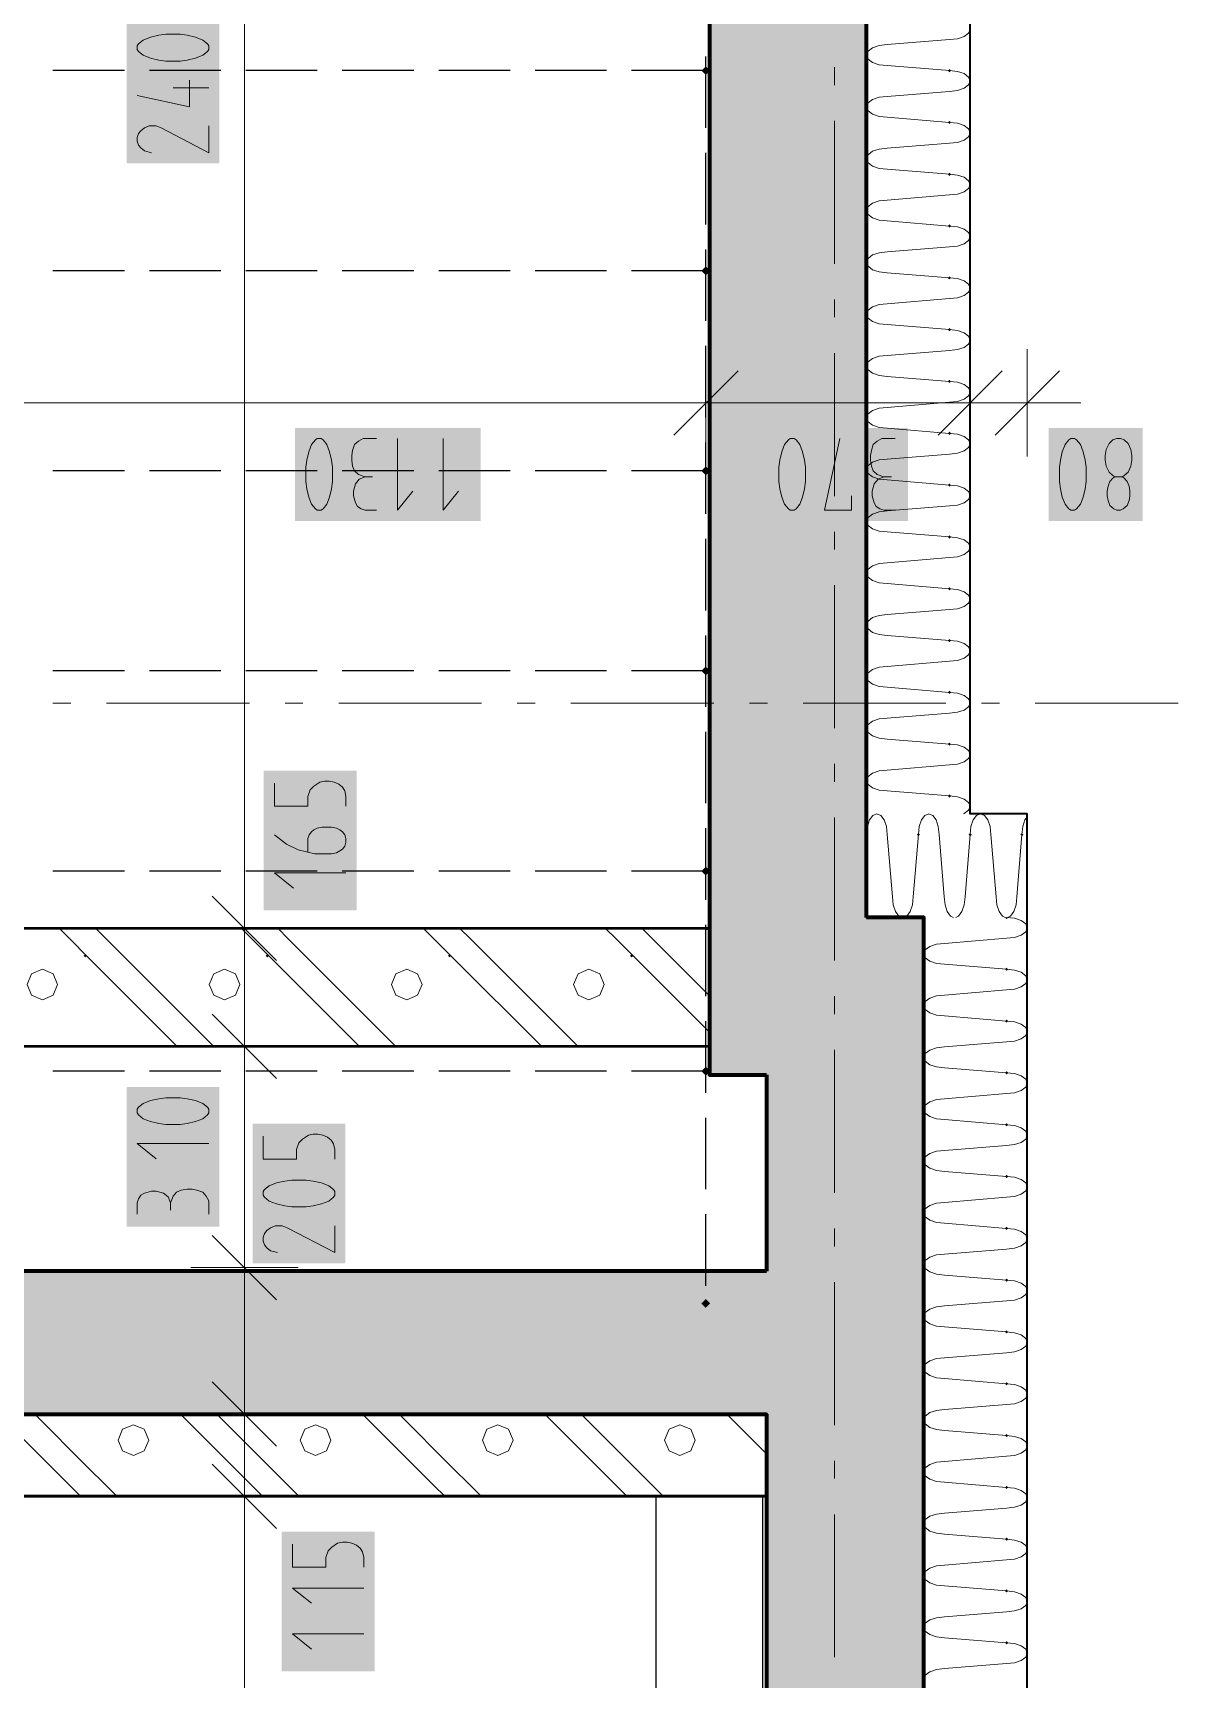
# Model space of a CAD drawing. Header units: millimetres. Extents: x 0 to 594, y 0 to 420.
# Drawn here: x 535.29 to 551.72, y 202.94 to 226.55 of the extents above; entities that cross this region are included whole.
import ezdxf

# ---------------------------------------------------------------- set-up
doc = ezdxf.new("R2010")
doc.units = ezdxf.units.MM
doc.header["$LTSCALE"] = 8
for name, color, linetype in [('PDF_Dokresleni pod rovinou rezu', 7, 'Continuous'), ('PDF_Instalacni prizdivka do 1m', 7, 'Continuous'), ('PDF_Instalacni prizdivky', 7, 'Continuous'), ('PDF_Koty delkove', 7, 'Continuous'), ('PDF_Osy hlavni', 7, 'Continuous'), ('PDF_Steny obvodove nosne', 7, 'Continuous'), ('PDF_Zatepleni', 7, 'Continuous')]:
    doc.layers.add(name, color=color, linetype=linetype)

msp = doc.modelspace()

# ---------------------------------------------------------------- linework, layer by layer
at = {"layer": 'PDF_Dokresleni pod rovinou rezu', "lineweight": 25}
for points in [[(544.944, 225.19), (544.944, 226.215)], [(536.602, 226.012), (535.577, 226.012)], [(537.985, 226.012), (536.96, 226.012)], [(539.369, 226.012), (538.344, 226.012)], [(540.753, 226.012), (539.728, 226.012)], [(542.137, 226.012), (541.112, 226.012)], [(543.52, 226.012), (542.495, 226.012)], [(544.904, 226.012), (543.879, 226.012)], [(544.944, 223.806), (544.944, 224.831)], [(544.944, 222.422), (544.944, 223.447)], [(536.602, 223.142), (535.577, 223.142)], [(537.985, 223.142), (536.96, 223.142)], [(539.369, 223.142), (538.344, 223.142)], [(540.753, 223.142), (539.728, 223.142)], [(542.137, 223.142), (541.112, 223.142)], [(543.52, 223.142), (542.495, 223.142)], [(544.904, 223.142), (543.879, 223.142)], [(544.944, 221.039), (544.944, 222.064)], [(544.944, 219.655), (544.944, 220.68)], [(536.602, 220.272), (535.577, 220.272)], [(537.985, 220.272), (536.96, 220.272)], [(539.369, 220.272), (538.344, 220.272)], [(540.753, 220.272), (539.728, 220.272)], [(542.137, 220.272), (541.112, 220.272)], [(543.52, 220.272), (542.495, 220.272)], [(544.904, 220.272), (543.879, 220.272)], [(544.944, 218.271), (544.944, 219.296)], [(544.944, 216.887), (544.944, 217.912)], [(536.602, 217.402), (535.577, 217.402)], [(537.985, 217.402), (536.96, 217.402)], [(539.369, 217.402), (538.344, 217.402)], [(540.753, 217.402), (539.728, 217.402)], [(542.137, 217.402), (541.112, 217.402)], [(543.52, 217.402), (542.495, 217.402)], [(544.904, 217.402), (543.879, 217.402)], [(544.944, 215.504), (544.944, 216.529)], [(544.944, 214.12), (544.944, 215.145)], [(536.602, 214.532), (535.577, 214.532)], [(537.985, 214.532), (536.96, 214.532)], [(539.369, 214.532), (538.344, 214.532)], [(540.753, 214.532), (539.728, 214.532)], [(542.137, 214.532), (541.112, 214.532)], [(543.52, 214.532), (542.495, 214.532)], [(544.904, 214.532), (543.879, 214.532)], [(544.944, 212.736), (544.944, 213.761)], [(544.944, 211.353), (544.944, 212.378)], [(536.602, 211.662), (535.577, 211.662)], [(537.985, 211.662), (536.96, 211.662)], [(539.369, 211.662), (538.344, 211.662)], [(540.753, 211.662), (539.728, 211.662)], [(542.137, 211.662), (541.112, 211.662)], [(543.52, 211.662), (542.495, 211.662)], [(544.904, 211.662), (543.879, 211.662)], [(544.944, 209.969), (544.944, 210.994)], [(544.944, 208.585), (544.944, 209.61)]]:
    msp.add_lwpolyline(points, dxfattribs=at)
at = {"layer": 'PDF_Dokresleni pod rovinou rezu', "lineweight": 25, "transparency": 33554559}
for points in [[(545.008, 226.012), (544.944, 225.948), (544.944, 226.076), (544.88, 226.012)], [(545.008, 223.142), (544.944, 223.078), (544.944, 223.206), (544.88, 223.142)], [(545.008, 220.272), (544.944, 220.208), (544.944, 220.336), (544.88, 220.272)], [(545.008, 217.402), (544.944, 217.338), (544.944, 217.466), (544.88, 217.402)], [(545.008, 214.532), (544.944, 214.468), (544.944, 214.596), (544.88, 214.532)], [(545.008, 211.662), (544.944, 211.598), (544.944, 211.727), (544.88, 211.662)], [(544.944, 208.267), (544.88, 208.331), (545.008, 208.331), (544.944, 208.395)]]:
    msp.add_solid(points, dxfattribs=at)
at = {"layer": 'PDF_Instalacni prizdivka do 1m', "lineweight": 25}
msp.add_lwpolyline([(545.764, 185.679), (545.764, 205.564), (544.227, 205.564), (544.227, 185.679)], close=True, dxfattribs=at)
at = {"layer": 'PDF_Instalacni prizdivky', "lineweight": 50}
msp.add_lwpolyline([(544.996, 213.709), (544.944, 213.709), (533.669, 213.712), (533.618, 213.712), (533.618, 213.661), (533.618, 213.661), (533.618, 212.021), (544.996, 212.017)], close=True, dxfattribs=at)
at = {"layer": 'PDF_Instalacni prizdivky', "lineweight": 9}
for points in [[(535.817, 213.559), (535.664, 213.712)], [(537.878, 212.02), (536.34, 213.559), (536.187, 213.712)], [(538.431, 213.559), (538.278, 213.711)], [(540.493, 212.019), (538.953, 213.559), (538.801, 213.711)], [(541.044, 213.559), (540.893, 213.71)], [(543.108, 212.018), (541.567, 213.559), (541.416, 213.71)], [(543.658, 213.559), (543.507, 213.709)], [(544.996, 212.744), (544.181, 213.559), (544.03, 213.709)], [(536.078, 213.297), (535.817, 213.559)], [(538.692, 213.297), (538.431, 213.559)], [(541.306, 213.297), (541.044, 213.559)], [(543.919, 213.297), (543.658, 213.559)], [(537.356, 212.02), (536.078, 213.297)], [(539.97, 212.019), (538.692, 213.297)], [(542.585, 212.018), (541.306, 213.297)], [(544.996, 212.221), (543.919, 213.297)], [(535.971, 205.564), (535.817, 205.717), (534.792, 206.742)], [(536.493, 205.564), (536.34, 205.717), (536.078, 205.979), (535.315, 206.742)], [(538.584, 205.564), (538.431, 205.717), (537.406, 206.742)], [(539.107, 205.564), (538.953, 205.717), (538.692, 205.979), (537.928, 206.742)], [(541.198, 205.564), (541.044, 205.717), (540.019, 206.742)], [(541.721, 205.564), (541.567, 205.717), (541.306, 205.979), (540.542, 206.742)], [(543.812, 205.564), (543.658, 205.717), (542.633, 206.742)], [(544.334, 205.564), (544.181, 205.717), (543.919, 205.979), (543.156, 206.742)], [(545.816, 206.174), (545.247, 206.742)], [(545.816, 206.696), (545.769, 206.742)], [(539.345, 206.59), (539.19, 206.526), (539.126, 206.371), (539.19, 206.216), (539.345, 206.151), (539.501, 206.216), (539.565, 206.371), (539.501, 206.526), (539.345, 206.59)]]:
    msp.add_lwpolyline(points, dxfattribs=at)
for points in [[(535.425, 213.125), (535.269, 213.06), (535.205, 212.905), (535.269, 212.75), (535.425, 212.686), (535.58, 212.75), (535.644, 212.905), (535.58, 213.06)], [(538.038, 213.125), (537.883, 213.06), (537.819, 212.905), (537.883, 212.75), (538.038, 212.686), (538.194, 212.75), (538.258, 212.905), (538.194, 213.06)], [(540.652, 213.125), (540.497, 213.06), (540.433, 212.905), (540.497, 212.75), (540.652, 212.686), (540.807, 212.75), (540.872, 212.905), (540.807, 213.06)], [(543.266, 213.125), (543.111, 213.06), (543.046, 212.905), (543.111, 212.75), (543.266, 212.686), (543.421, 212.75), (543.485, 212.905), (543.421, 213.06)], [(536.732, 206.59), (536.576, 206.526), (536.512, 206.371), (536.576, 206.216), (536.732, 206.151), (536.887, 206.216), (536.951, 206.371), (536.887, 206.526)], [(541.959, 206.59), (541.804, 206.526), (541.739, 206.371), (541.804, 206.216), (541.959, 206.151), (542.114, 206.216), (542.179, 206.371), (542.114, 206.526)], [(544.573, 206.59), (544.418, 206.526), (544.353, 206.371), (544.418, 206.216), (544.573, 206.151), (544.728, 206.216), (544.792, 206.371), (544.728, 206.526)]]:
    msp.add_lwpolyline(points, close=True, dxfattribs=at)
at = {"layer": 'PDF_Instalacni prizdivky', "lineweight": 50}
msp.add_lwpolyline([(530.389, 206.742), (530.389, 205.564), (545.764, 205.564), (545.816, 205.564), (545.816, 206.742), (533.618, 206.742), (531.568, 206.742)], dxfattribs=at)
at = {"layer": 'PDF_Instalacni prizdivky', "lineweight": 9, "transparency": 33554559}
for points in [[(536.039, 213.293), (536.016, 213.316), (536.062, 213.316), (536.039, 213.339)], [(538.653, 213.293), (538.63, 213.316), (538.676, 213.316), (538.653, 213.339)], [(541.266, 213.293), (541.243, 213.316), (541.289, 213.316), (541.266, 213.339)], [(543.88, 213.293), (543.857, 213.316), (543.903, 213.316), (543.88, 213.339)]]:
    msp.add_solid(points, dxfattribs=at)
at = {"layer": 'PDF_Koty delkove', "lineweight": 18}
for points in [[(538.324, 184.193), (538.324, 185.679), (538.324, 185.91), (538.324, 188.419), (538.324, 189.039), (538.324, 195.14), (538.324, 205.564), (538.324, 206.742), (538.324, 208.844), (538.324, 212.02), (538.324, 213.712), (538.324, 238.312), (538.324, 240.413), (538.324, 242.105), (538.324, 260.606), (538.324, 261.631), (538.324, 263.117)], [(537.401, 226.533), (537.196, 226.533), (537.095, 226.519), (536.975, 226.492), (536.872, 226.451), (536.803, 226.396), (536.787, 226.368), (536.787, 226.314), (536.803, 226.286), (536.872, 226.232), (536.975, 226.191), (537.095, 226.163), (537.196, 226.149), (537.401, 226.149), (537.503, 226.163), (537.623, 226.191), (537.726, 226.232), (537.795, 226.286), (537.812, 226.314), (537.812, 226.368), (537.795, 226.396), (537.726, 226.451)], [(537.726, 226.451), (537.623, 226.492), (537.503, 226.519), (537.401, 226.533)], [(537.538, 225.876), (537.538, 225.492), (536.787, 225.657)], [(537.812, 225.766), (537.3, 225.766)], [(537.812, 225.219), (537.812, 224.835), (537.128, 225.192), (537.06, 225.219), (536.957, 225.219), (536.89, 225.192), (536.838, 225.15), (536.803, 225.109), (536.787, 225.054), (536.787, 225), (536.803, 224.945), (536.838, 224.904), (536.89, 224.863), (536.991, 224.835)], [(544.944, 222.015), (544.944, 221.246), (544.944, 220.477)], [(548.737, 222.015), (548.737, 221.246), (548.737, 220.477)], [(549.557, 222.015), (549.557, 221.246), (549.557, 220.477)], [(545.406, 221.707), (544.483, 220.785)], [(549.198, 221.707), (548.276, 220.785)], [(550.018, 221.707), (549.096, 220.785)], [(544.944, 221.246), (533.362, 221.246), (510.402, 221.246), (501.792, 221.246), (492.153, 221.246), (492.136, 221.246), (487.237, 221.246), (481.087, 221.246), (470.838, 221.246), (469.351, 221.246), (434.86, 221.246), (428.813, 221.246), (416.513, 221.246), (405.084, 221.246)], [(549.557, 221.246), (548.737, 221.246), (544.944, 221.246)], [(549.557, 221.246), (550.326, 221.246)], [(540.218, 220.734), (540.027, 220.734), (539.959, 220.699), (539.904, 220.648), (539.877, 220.563), (539.863, 220.494), (539.863, 220.425), (539.877, 220.34), (539.904, 220.272), (539.959, 220.221), (540.054, 220.186)], [(540.52, 220.734), (540.52, 219.709), (540.738, 219.981)], [(541.177, 220.734), (541.177, 219.709), (541.395, 219.981)], [(545.992, 220.323), (545.992, 220.118), (546.006, 220.016), (546.033, 219.896), (546.074, 219.794), (546.128, 219.725), (546.156, 219.709), (546.21, 219.709), (546.238, 219.725), (546.292, 219.794), (546.333, 219.896), (546.361, 220.016), (546.375, 220.118), (546.375, 220.323), (546.361, 220.425), (546.333, 220.545), (546.292, 220.648), (546.238, 220.716), (546.21, 220.734), (546.156, 220.734), (546.128, 220.716), (546.074, 220.648), (546.033, 220.545)], [(546.033, 220.545), (546.006, 220.425), (545.992, 220.323)], [(547.032, 219.913), (547.032, 219.709), (546.649, 219.709), (546.867, 220.734)], [(547.661, 220.734), (547.47, 220.734), (547.402, 220.699), (547.347, 220.648), (547.32, 220.563), (547.306, 220.494), (547.306, 220.425), (547.32, 220.34), (547.347, 220.272), (547.402, 220.221), (547.497, 220.186)], [(550.018, 220.323), (550.018, 220.118), (550.032, 220.016), (550.059, 219.896), (550.1, 219.794), (550.154, 219.725), (550.182, 219.709), (550.236, 219.709), (550.264, 219.725), (550.318, 219.794), (550.359, 219.896), (550.387, 220.016), (550.401, 220.118), (550.401, 220.323), (550.387, 220.425), (550.359, 220.545), (550.318, 220.648), (550.264, 220.716), (550.236, 220.734), (550.182, 220.734)], [(550.182, 220.734), (550.154, 220.716), (550.1, 220.648), (550.059, 220.545), (550.032, 220.425), (550.018, 220.323)], [(551.003, 220.255), (551.044, 220.34), (551.058, 220.425), (551.058, 220.494), (551.044, 220.579), (551.003, 220.665), (550.948, 220.716), (550.893, 220.734), (550.839, 220.734), (550.784, 220.716), (550.729, 220.665), (550.689, 220.579), (550.675, 220.494)], [(550.675, 220.494), (550.675, 220.425), (550.689, 220.34), (550.729, 220.255), (550.784, 220.204), (550.811, 220.186), (550.921, 220.186), (550.948, 220.204), (551.003, 220.255)], [(540.218, 219.709), (540.054, 219.709), (539.999, 219.725), (539.945, 219.76), (539.917, 219.811), (539.89, 219.913), (539.89, 219.981), (539.917, 220.084), (539.972, 220.153), (540.054, 220.186), (540.163, 220.186)], [(547.661, 219.709), (547.497, 219.709), (547.442, 219.725), (547.388, 219.76), (547.36, 219.811), (547.333, 219.913), (547.333, 219.981), (547.36, 220.084), (547.415, 220.153), (547.497, 220.186), (547.606, 220.186)], [(550.921, 220.186), (550.948, 220.169), (550.989, 220.118), (551.016, 220.05), (551.03, 219.981), (551.03, 219.913), (551.016, 219.845), (550.989, 219.776), (550.934, 219.725), (550.893, 219.709), (550.839, 219.709), (550.798, 219.725), (550.743, 219.776), (550.716, 219.845), (550.702, 219.913), (550.702, 219.981), (550.716, 220.05), (550.743, 220.118), (550.784, 220.169), (550.811, 220.186)], [(538.756, 215.464), (539.233, 215.464), (539.233, 215.601), (539.268, 215.696), (539.32, 215.751), (539.405, 215.806), (539.472, 215.82), (539.541, 215.82), (539.61, 215.806), (539.677, 215.778), (539.729, 215.737), (539.763, 215.683), (539.781, 215.601), (539.781, 215.464)], [(538.756, 215.792), (538.756, 215.464)], [(539.233, 214.807), (539.233, 214.998), (539.251, 215.053), (539.285, 215.094), (539.32, 215.121), (539.37, 215.149), (539.438, 215.162), (539.575, 215.162), (539.643, 215.149), (539.695, 215.121), (539.729, 215.094), (539.763, 215.053), (539.781, 214.998), (539.781, 214.944), (539.763, 214.889), (539.729, 214.848), (539.695, 214.821), (539.643, 214.793), (539.575, 214.779), (539.336, 214.779), (539.097, 214.834), (538.926, 214.916), (538.756, 215.053)], [(539.781, 214.505), (538.756, 214.505), (539.028, 214.287)], [(538.786, 213.251), (537.863, 214.174)], [(539.093, 213.712), (538.324, 213.712), (537.556, 213.712)], [(538.786, 211.558), (537.863, 212.481)], [(539.093, 212.02), (538.324, 212.02), (537.556, 212.02)], [(537.812, 210.624), (536.787, 210.624)], [(536.787, 210.624), (537.06, 210.405)], [(538.594, 210.729), (538.594, 210.401), (539.072, 210.401), (539.072, 210.538), (539.107, 210.633), (539.158, 210.688), (539.243, 210.743), (539.311, 210.757), (539.379, 210.757), (539.448, 210.743), (539.516, 210.716), (539.567, 210.674), (539.602, 210.62), (539.619, 210.538), (539.619, 210.401)], [(536.787, 209.611), (536.787, 209.775), (536.803, 209.83), (536.838, 209.884), (536.89, 209.912), (536.991, 209.939), (537.06, 209.939), (537.162, 209.912), (537.231, 209.857), (537.265, 209.775), (537.265, 209.666)], [(537.812, 209.611), (537.812, 209.802), (537.777, 209.87), (537.726, 209.925), (537.641, 209.953), (537.572, 209.967), (537.503, 209.967), (537.418, 209.953), (537.351, 209.925), (537.3, 209.87), (537.265, 209.775)], [(539.208, 210.1), (539.003, 210.1), (538.902, 210.086), (538.782, 210.058), (538.679, 210.017), (538.611, 209.963), (538.594, 209.935), (538.594, 209.881), (538.611, 209.853), (538.679, 209.799)], [(538.679, 209.799), (538.782, 209.758), (538.902, 209.73), (539.003, 209.716), (539.208, 209.716), (539.311, 209.73), (539.431, 209.758), (539.533, 209.799), (539.602, 209.853), (539.619, 209.881), (539.619, 209.935), (539.602, 209.963), (539.533, 210.017), (539.431, 210.058), (539.311, 210.086), (539.208, 210.1)], [(539.619, 209.443), (539.619, 209.059), (538.935, 209.415), (538.867, 209.443), (538.764, 209.443), (538.697, 209.415), (538.645, 209.374), (538.611, 209.333), (538.594, 209.278), (538.594, 209.224), (538.611, 209.169), (538.645, 209.128), (538.697, 209.087), (538.798, 209.059)], [(538.786, 208.382), (537.863, 209.305)], [(539.093, 208.844), (538.324, 208.844), (537.556, 208.844)], [(538.786, 206.281), (537.863, 207.204)], [(539.093, 206.742), (538.324, 206.742), (537.556, 206.742)], [(538.786, 205.103), (537.863, 206.025)], [(539.093, 205.564), (538.324, 205.564), (537.556, 205.564)], [(539.012, 204.877), (539.012, 204.549), (539.49, 204.549), (539.49, 204.686), (539.525, 204.781), (539.576, 204.836), (539.661, 204.89), (539.729, 204.904), (539.797, 204.904), (539.866, 204.89), (539.934, 204.863), (539.985, 204.822), (540.02, 204.768), (540.037, 204.686), (540.037, 204.549)], [(540.037, 204.247), (539.012, 204.247), (539.285, 204.029)], [(540.037, 203.59), (539.012, 203.59), (539.285, 203.372)]]:
    msp.add_lwpolyline(points, dxfattribs=at)
for points in [[(539.206, 220.323), (539.206, 220.118), (539.22, 220.016), (539.247, 219.896), (539.288, 219.794), (539.342, 219.725), (539.37, 219.709), (539.424, 219.709), (539.452, 219.725), (539.506, 219.794), (539.547, 219.896), (539.575, 220.016), (539.589, 220.118), (539.589, 220.323), (539.575, 220.425), (539.547, 220.545), (539.506, 220.648), (539.452, 220.716), (539.424, 220.734), (539.37, 220.734), (539.342, 220.716), (539.288, 220.648), (539.247, 220.545), (539.22, 220.425)], [(537.401, 211.281), (537.196, 211.281), (537.095, 211.267), (536.975, 211.24), (536.872, 211.198), (536.803, 211.144), (536.787, 211.116), (536.787, 211.062), (536.803, 211.034), (536.872, 210.98), (536.975, 210.939), (537.095, 210.911), (537.196, 210.897), (537.401, 210.897), (537.503, 210.911), (537.623, 210.939), (537.726, 210.98), (537.795, 211.034), (537.812, 211.062), (537.812, 211.116), (537.795, 211.144), (537.726, 211.198), (537.623, 211.24), (537.503, 211.267)]]:
    msp.add_lwpolyline(points, close=True, dxfattribs=at)
at = {"layer": 'PDF_Koty delkove', "color": 7, "lineweight": 18, "true_color": 0xffffff, "transparency": 33554559}
for points in [[(537.966, 224.681), (537.966, 227.343), (536.633, 224.681), (536.633, 227.343)], [(541.714, 220.887), (539.052, 220.887), (541.714, 219.555), (539.052, 219.555)], [(547.843, 220.887), (545.838, 220.887), (547.843, 219.555), (545.838, 219.555)], [(551.212, 220.887), (549.864, 220.887), (551.212, 219.555), (549.864, 219.555)], [(539.935, 213.968), (539.935, 215.973), (538.602, 213.968), (538.602, 215.973)], [(537.966, 209.429), (537.966, 211.434), (536.633, 209.429), (536.633, 211.434)], [(539.773, 208.905), (539.773, 210.91), (538.44, 208.905), (538.44, 210.91)], [(540.191, 203.053), (540.191, 205.058), (538.859, 203.053), (538.859, 205.058)]]:
    msp.add_solid(points, dxfattribs=at)
at = {"layer": 'PDF_Osy hlavni', "lineweight": 18}
for points in [[(546.789, 225.805), (546.789, 226.061)], [(546.789, 223.242), (546.789, 225.292)], [(546.789, 222.474), (546.789, 222.73)], [(546.789, 219.911), (546.789, 221.961)], [(546.789, 219.142), (546.789, 219.399)], [(546.789, 216.58), (546.789, 218.63)], [(535.833, 216.941), (535.577, 216.941)], [(538.395, 216.941), (536.345, 216.941)], [(539.164, 216.941), (538.908, 216.941)], [(541.727, 216.941), (539.677, 216.941)], [(542.495, 216.941), (542.239, 216.941)], [(545.058, 216.941), (543.008, 216.941)], [(545.827, 216.941), (545.57, 216.941)], [(548.389, 216.941), (546.339, 216.941)], [(549.158, 216.941), (548.901, 216.941)], [(551.72, 216.941), (549.67, 216.941)], [(546.789, 215.811), (546.789, 216.068)], [(546.789, 213.249), (546.789, 215.299)], [(546.789, 212.48), (546.789, 212.736)], [(546.789, 209.918), (546.789, 211.968)], [(546.789, 209.149), (546.789, 209.405)], [(546.789, 206.586), (546.789, 208.636)], [(546.789, 205.818), (546.789, 206.074)], [(546.789, 203.255), (546.789, 205.305)]]:
    msp.add_lwpolyline(points, dxfattribs=at)
at = {"layer": 'PDF_Steny obvodove nosne', "lineweight": 70}
for points in [[(544.996, 228.985), (544.996, 213.866)], [(547.251, 213.866), (547.251, 215.352), (547.251, 228.985)], [(544.996, 213.866), (544.996, 213.709), (544.996, 212.017), (544.996, 211.611), (545.816, 211.611)], [(548.071, 211.611), (548.071, 213.866), (547.251, 213.866)], [(545.816, 211.611), (545.816, 208.792)], [(548.071, 175.224), (548.071, 211.611)], [(545.816, 208.792), (533.618, 208.792)], [(533.618, 206.742), (545.816, 206.742)], [(545.816, 206.742), (545.816, 205.564), (545.816, 185.679), (545.816, 184.193), (545.816, 175.224)]]:
    msp.add_lwpolyline(points, dxfattribs=at)
at = {"layer": 'PDF_Steny obvodove nosne', "color": 9, "lineweight": 9, "true_color": 0xc0c0c0, "transparency": 33554559}
for points in [[(544.996, 228.985), (544.996, 213.866), (547.251, 228.985), (547.251, 213.866)], [(544.996, 211.611), (548.071, 211.611), (544.996, 213.866), (548.071, 213.866)], [(545.816, 211.611), (545.816, 175.224), (548.071, 211.611), (548.071, 175.224)], [(545.816, 208.792), (533.618, 208.792), (545.816, 206.742), (533.618, 206.742)]]:
    msp.add_solid(points, dxfattribs=at)
at = {"layer": 'PDF_Zatepleni', "lineweight": 35}
for points in [[(549.557, 213.866), (549.557, 215.352), (548.737, 215.352), (548.737, 228.985), (547.251, 228.985), (547.251, 215.352), (547.251, 213.866), (548.071, 213.866), (548.071, 211.611), (548.071, 175.224)], [(549.557, 175.224), (549.557, 213.866)]]:
    msp.add_lwpolyline(points, dxfattribs=at)
at = {"layer": 'PDF_Zatepleni', "lineweight": 9}
for points in [[(548.44, 226.458), (547.548, 226.385)], [(548.44, 226.458), (548.553, 226.469), (548.65, 226.502), (548.714, 226.55), (548.737, 226.607)], [(547.548, 226.385), (547.433, 226.373), (547.337, 226.341), (547.272, 226.292), (547.251, 226.251)], [(547.251, 226.22), (547.272, 226.178), (547.337, 226.13), (547.433, 226.097), (547.548, 226.086)], [(547.548, 226.086), (548.44, 226.012)], [(547.548, 226.086), (547.548, 226.086)], [(548.737, 225.864), (548.714, 225.921), (548.65, 225.969), (548.553, 226.001), (548.44, 226.012)], [(548.44, 225.715), (548.553, 225.726), (548.65, 225.759), (548.714, 225.807), (548.737, 225.864)], [(547.548, 225.641), (547.433, 225.63), (547.337, 225.598), (547.272, 225.549), (547.251, 225.508)], [(548.44, 225.715), (547.548, 225.641)], [(547.251, 225.477), (547.272, 225.435), (547.337, 225.387), (547.433, 225.354), (547.548, 225.343)], [(547.548, 225.343), (548.44, 225.269)], [(547.548, 225.343), (547.548, 225.343)], [(548.737, 225.121), (548.737, 225.121), (548.714, 225.177), (548.65, 225.226), (548.553, 225.258), (548.44, 225.269)], [(548.44, 224.972), (548.553, 224.983), (548.65, 225.015), (548.714, 225.064), (548.737, 225.121)], [(547.548, 224.898), (547.433, 224.887), (547.337, 224.855), (547.272, 224.806), (547.251, 224.765)], [(548.44, 224.972), (547.548, 224.898)], [(547.251, 224.733), (547.272, 224.692), (547.337, 224.643), (547.433, 224.611), (547.548, 224.6)], [(547.548, 224.6), (548.44, 224.526)], [(547.548, 224.6), (547.548, 224.6)], [(548.737, 224.377), (548.714, 224.434), (548.65, 224.483), (548.553, 224.515), (548.44, 224.526)], [(548.44, 224.229), (548.553, 224.24), (548.65, 224.272), (548.714, 224.321), (548.737, 224.377)], [(547.548, 224.155), (547.433, 224.144), (547.337, 224.112), (547.272, 224.063), (547.251, 224.021)], [(548.44, 224.229), (547.548, 224.155)], [(547.251, 223.99), (547.272, 223.949), (547.337, 223.9), (547.433, 223.868), (547.548, 223.857)], [(547.548, 223.857), (548.44, 223.783)], [(547.548, 223.857), (547.548, 223.857)], [(548.737, 223.634), (548.714, 223.691), (548.65, 223.739), (548.553, 223.772), (548.44, 223.783)], [(548.44, 223.486), (548.553, 223.497), (548.65, 223.529), (548.714, 223.577), (548.737, 223.634)], [(547.548, 223.412), (547.433, 223.401), (547.337, 223.368), (547.272, 223.32), (547.251, 223.278)], [(548.44, 223.486), (547.548, 223.412)], [(547.251, 223.247), (547.272, 223.206), (547.337, 223.157), (547.433, 223.125), (547.548, 223.113)], [(547.548, 223.113), (548.44, 223.04)], [(547.548, 223.113), (547.548, 223.113)], [(548.737, 222.891), (548.714, 222.948), (548.65, 222.996), (548.553, 223.029), (548.44, 223.04)], [(548.44, 222.743), (548.553, 222.754), (548.65, 222.786), (548.714, 222.834), (548.737, 222.891)], [(547.548, 222.669), (547.433, 222.658), (547.337, 222.625), (547.272, 222.577), (547.251, 222.535)], [(548.44, 222.743), (547.548, 222.669)], [(547.251, 222.504), (547.272, 222.462), (547.337, 222.414), (547.433, 222.382), (547.548, 222.37)], [(547.548, 222.37), (548.44, 222.297)], [(547.548, 222.37), (547.548, 222.37)], [(548.65, 222.253), (548.553, 222.285), (548.44, 222.297)], [(548.737, 222.148), (548.714, 222.205), (548.65, 222.253)], [(548.44, 221.999), (547.548, 221.926)], [(548.44, 221.999), (548.553, 222.011), (548.65, 222.043), (548.714, 222.091), (548.737, 222.148)], [(547.548, 221.926), (547.433, 221.915), (547.337, 221.882), (547.272, 221.834), (547.251, 221.792)], [(547.251, 221.761), (547.272, 221.719), (547.337, 221.671), (547.433, 221.639), (547.548, 221.627)], [(547.548, 221.627), (548.44, 221.554)], [(547.548, 221.627), (547.548, 221.627)], [(548.737, 221.405), (548.714, 221.462), (548.65, 221.51), (548.553, 221.542), (548.44, 221.554)], [(548.44, 221.256), (547.548, 221.183)], [(548.44, 221.256), (548.553, 221.268), (548.65, 221.3), (548.714, 221.348), (548.737, 221.405)], [(547.548, 221.183), (547.433, 221.171), (547.337, 221.139), (547.272, 221.091), (547.251, 221.049)], [(547.251, 221.018), (547.272, 220.976), (547.337, 220.928), (547.433, 220.895), (547.548, 220.884)], [(547.548, 220.884), (548.44, 220.81)], [(547.548, 220.884), (547.548, 220.884)], [(548.737, 220.662), (548.714, 220.719), (548.65, 220.767), (548.553, 220.799), (548.44, 220.81)], [(548.553, 220.525), (548.65, 220.557), (548.714, 220.605), (548.737, 220.662)], [(547.548, 220.44), (547.433, 220.428), (547.337, 220.396), (547.272, 220.347), (547.251, 220.306)], [(548.44, 220.513), (547.548, 220.44)], [(548.44, 220.513), (548.553, 220.525)], [(547.251, 220.275), (547.272, 220.233), (547.337, 220.185), (547.433, 220.152), (547.548, 220.141)], [(547.548, 220.141), (548.44, 220.067)], [(547.548, 220.141), (547.548, 220.141)], [(547.548, 220.141), (547.548, 220.141)], [(548.737, 219.919), (548.714, 219.976), (548.65, 220.024), (548.553, 220.056), (548.44, 220.067)], [(548.44, 219.77), (548.553, 219.781), (548.65, 219.814), (548.714, 219.862), (548.737, 219.919)], [(547.548, 219.697), (547.433, 219.685), (547.337, 219.653), (547.272, 219.604), (547.251, 219.563)], [(548.44, 219.77), (547.548, 219.697)], [(547.251, 219.532), (547.272, 219.49), (547.337, 219.442), (547.433, 219.409), (547.548, 219.398)], [(547.548, 219.398), (548.44, 219.324)], [(547.548, 219.398), (547.548, 219.398)], [(548.737, 219.176), (548.714, 219.233), (548.65, 219.281), (548.553, 219.313), (548.44, 219.324)], [(548.44, 219.027), (548.553, 219.038), (548.65, 219.071), (548.714, 219.119), (548.737, 219.176)], [(547.548, 218.953), (547.433, 218.942), (547.337, 218.91), (547.272, 218.861), (547.251, 218.82)], [(548.44, 219.027), (547.548, 218.953)], [(547.251, 218.788), (547.272, 218.747), (547.337, 218.698), (547.433, 218.666), (547.548, 218.655)], [(547.548, 218.655), (548.44, 218.581)], [(547.548, 218.655), (547.548, 218.655)], [(548.737, 218.432), (548.714, 218.489), (548.65, 218.538), (548.553, 218.57), (548.44, 218.581)], [(548.44, 218.284), (548.553, 218.295), (548.65, 218.327), (548.714, 218.376), (548.737, 218.432)], [(547.548, 218.21), (547.433, 218.199), (547.337, 218.167), (547.272, 218.118), (547.251, 218.077)], [(548.44, 218.284), (547.548, 218.21)], [(547.251, 218.045), (547.272, 218.004), (547.337, 217.955), (547.433, 217.923), (547.548, 217.912)], [(547.548, 217.912), (548.44, 217.838)], [(547.548, 217.912), (547.548, 217.912)], [(548.737, 217.689), (548.714, 217.746), (548.65, 217.794), (548.553, 217.827), (548.44, 217.838)], [(547.548, 217.467), (547.433, 217.456), (547.337, 217.423), (547.272, 217.375), (547.251, 217.333)], [(548.44, 217.541), (547.548, 217.467)], [(548.44, 217.541), (548.553, 217.552), (548.65, 217.584), (548.714, 217.633), (548.737, 217.689)], [(547.251, 217.302), (547.272, 217.261), (547.337, 217.212), (547.433, 217.18), (547.548, 217.168)], [(547.548, 217.168), (548.44, 217.095)], [(547.548, 217.168), (547.548, 217.168)], [(548.737, 216.946), (548.714, 217.003), (548.65, 217.051), (548.553, 217.084), (548.44, 217.095)], [(548.44, 216.798), (547.548, 216.724)], [(548.44, 216.798), (548.553, 216.809), (548.65, 216.841), (548.714, 216.889), (548.737, 216.946)], [(547.548, 216.724), (547.433, 216.713), (547.337, 216.68), (547.272, 216.632), (547.251, 216.59)], [(547.251, 216.559), (547.272, 216.518), (547.337, 216.469), (547.433, 216.437), (547.548, 216.425)], [(547.548, 216.425), (548.44, 216.352)], [(547.548, 216.425), (547.548, 216.425)], [(548.737, 216.203), (548.714, 216.26), (548.65, 216.308), (548.553, 216.34), (548.44, 216.352)], [(548.44, 216.055), (547.548, 215.981)], [(548.44, 216.055), (548.553, 216.066), (548.65, 216.098), (548.714, 216.146), (548.737, 216.203)], [(547.337, 215.937), (547.272, 215.889), (547.251, 215.847)], [(547.251, 215.816), (547.272, 215.774), (547.337, 215.726), (547.433, 215.694), (547.548, 215.682)], [(547.548, 215.981), (547.433, 215.97), (547.337, 215.937)], [(547.548, 215.682), (548.44, 215.609)], [(547.548, 215.682), (547.548, 215.682)], [(548.737, 215.46), (548.714, 215.517), (548.65, 215.565), (548.553, 215.597), (548.44, 215.609)], [(547.755, 213.866), (547.714, 213.887), (547.665, 213.952), (547.633, 214.049), (547.621, 214.163), (547.548, 215.055), (547.537, 215.169), (547.504, 215.265), (547.456, 215.33), (547.399, 215.352), (547.342, 215.33), (547.294, 215.265), (547.262, 215.169), (547.251, 215.055)], [(548.498, 213.866), (548.457, 213.887), (548.408, 213.952), (548.376, 214.049), (548.365, 214.163), (548.291, 215.055), (548.28, 215.169), (548.247, 215.265), (548.199, 215.33), (548.142, 215.352), (548.085, 215.33), (548.037, 215.265), (548.005, 215.169), (547.994, 215.055), (547.92, 214.163)], [(548.642, 215.352), (548.65, 215.355), (548.714, 215.403), (548.737, 215.46)], [(549.241, 213.866), (549.2, 213.887), (549.151, 213.952), (549.119, 214.049), (549.108, 214.163), (549.034, 215.055), (549.023, 215.169), (548.991, 215.265), (548.942, 215.33), (548.885, 215.352), (548.829, 215.33), (548.78, 215.265), (548.748, 215.169)], [(548.748, 215.169), (548.737, 215.055)], [(549.557, 215.31), (549.523, 215.265), (549.491, 215.169), (549.48, 215.055)], [(548.663, 214.163), (548.737, 215.055)], [(549.406, 214.163), (549.48, 215.055)], [(547.786, 213.866), (547.828, 213.887), (547.876, 213.952), (547.909, 214.049), (547.92, 214.163)], [(547.92, 214.163), (547.92, 214.163)], [(548.529, 213.866), (548.571, 213.887), (548.619, 213.952), (548.652, 214.049), (548.663, 214.163)], [(548.663, 214.163), (548.663, 214.163)], [(549.273, 213.866), (549.314, 213.887), (549.363, 213.952), (549.395, 214.049), (549.406, 214.163)], [(549.406, 214.163), (549.406, 214.163)], [(549.557, 213.718), (549.534, 213.774), (549.47, 213.823), (549.373, 213.855), (549.26, 213.866)], [(549.26, 213.569), (549.373, 213.58), (549.47, 213.612), (549.534, 213.661), (549.557, 213.718)], [(548.368, 213.495), (548.253, 213.484), (548.157, 213.452), (548.092, 213.403), (548.071, 213.362)], [(549.26, 213.569), (548.368, 213.495)], [(548.071, 213.33), (548.092, 213.289), (548.157, 213.24), (548.253, 213.208), (548.368, 213.197)], [(548.368, 213.197), (549.26, 213.123)], [(548.368, 213.197), (548.368, 213.197)], [(549.557, 212.974), (549.534, 213.031), (549.47, 213.08), (549.373, 213.112), (549.26, 213.123)], [(549.26, 212.826), (549.373, 212.837), (549.47, 212.869), (549.534, 212.918), (549.557, 212.974)], [(548.368, 212.752), (548.253, 212.741), (548.157, 212.708), (548.092, 212.66), (548.071, 212.618)], [(549.26, 212.826), (548.368, 212.752)], [(548.071, 212.587), (548.092, 212.546), (548.157, 212.497), (548.253, 212.465), (548.368, 212.454)], [(548.368, 212.454), (549.26, 212.38)], [(548.368, 212.454), (548.368, 212.454)], [(549.557, 212.231), (549.534, 212.288), (549.47, 212.336), (549.373, 212.369), (549.26, 212.38)], [(549.26, 212.083), (548.368, 212.009)], [(549.26, 212.083), (549.373, 212.094), (549.47, 212.126), (549.534, 212.174), (549.557, 212.231)], [(548.368, 212.009), (548.253, 211.998), (548.157, 211.965), (548.092, 211.917), (548.071, 211.875)], [(548.071, 211.844), (548.092, 211.803), (548.157, 211.754), (548.253, 211.722), (548.368, 211.71)], [(548.368, 211.71), (549.26, 211.637)], [(548.368, 211.71), (548.368, 211.71)], [(548.368, 211.71), (548.368, 211.71)], [(549.557, 211.488), (549.534, 211.545), (549.47, 211.593), (549.373, 211.626), (549.26, 211.637)], [(549.26, 211.34), (548.368, 211.266)], [(549.26, 211.34), (549.373, 211.351), (549.47, 211.383), (549.534, 211.431), (549.557, 211.488)], [(548.368, 211.266), (548.253, 211.255), (548.157, 211.222), (548.092, 211.174), (548.071, 211.132)], [(548.071, 211.101), (548.092, 211.059), (548.157, 211.011), (548.253, 210.979), (548.368, 210.967)], [(548.368, 210.967), (549.26, 210.894)], [(548.368, 210.967), (548.368, 210.967)], [(549.557, 210.745), (549.534, 210.802), (549.47, 210.85), (549.373, 210.882), (549.26, 210.894)], [(549.26, 210.596), (549.373, 210.608), (549.47, 210.64), (549.534, 210.688), (549.557, 210.745)], [(548.368, 210.523), (548.253, 210.512), (548.157, 210.479), (548.092, 210.431), (548.071, 210.389)], [(549.26, 210.596), (548.368, 210.523)], [(548.071, 210.358), (548.092, 210.316), (548.157, 210.268), (548.253, 210.236), (548.368, 210.224)], [(548.368, 210.224), (549.26, 210.151)], [(548.368, 210.224), (548.368, 210.224)], [(549.557, 210.002), (549.534, 210.059), (549.47, 210.107), (549.373, 210.139), (549.26, 210.151)], [(549.26, 209.853), (549.373, 209.865), (549.47, 209.897), (549.534, 209.945), (549.557, 210.002)], [(548.368, 209.78), (548.253, 209.768), (548.157, 209.736), (548.092, 209.688), (548.071, 209.646)], [(549.26, 209.853), (548.368, 209.78)], [(548.071, 209.615), (548.092, 209.573), (548.157, 209.525), (548.253, 209.492), (548.368, 209.481)], [(548.368, 209.481), (549.26, 209.407)], [(548.368, 209.481), (548.368, 209.481)], [(549.47, 209.364), (549.373, 209.396), (549.26, 209.407)], [(549.26, 209.11), (549.373, 209.122), (549.47, 209.154), (549.534, 209.202), (549.557, 209.259)], [(549.557, 209.259), (549.534, 209.316), (549.47, 209.364)], [(548.368, 209.037), (548.253, 209.025), (548.157, 208.993), (548.092, 208.944), (548.071, 208.903)], [(549.26, 209.11), (548.368, 209.037)], [(548.071, 208.872), (548.092, 208.83)], [(548.092, 208.83), (548.157, 208.782), (548.253, 208.749), (548.368, 208.738)], [(548.368, 208.738), (549.26, 208.664)], [(548.368, 208.738), (548.368, 208.738)], [(548.368, 208.294), (549.26, 208.367), (549.373, 208.378), (549.47, 208.411), (549.534, 208.459), (549.557, 208.516)], [(549.557, 208.516), (549.534, 208.573), (549.47, 208.621), (549.373, 208.653), (549.26, 208.664)], [(548.368, 208.294), (548.253, 208.282), (548.157, 208.25), (548.092, 208.201), (548.071, 208.16)], [(548.071, 208.129), (548.092, 208.087), (548.157, 208.039), (548.253, 208.006), (548.368, 207.995)], [(548.368, 207.995), (549.26, 207.921)], [(548.368, 207.995), (548.368, 207.995)], [(549.557, 207.773), (549.534, 207.829), (549.47, 207.878), (549.373, 207.91), (549.26, 207.921)], [(548.368, 207.55), (548.253, 207.539), (548.157, 207.507), (548.092, 207.458), (548.071, 207.417)], [(549.26, 207.624), (548.368, 207.55)], [(549.26, 207.624), (549.373, 207.635), (549.47, 207.668), (549.534, 207.716), (549.557, 207.773)], [(548.071, 207.385), (548.092, 207.344), (548.157, 207.295), (548.253, 207.263), (548.368, 207.252)], [(548.368, 207.252), (549.26, 207.178)], [(548.368, 207.252), (548.368, 207.252)], [(549.557, 207.029), (549.534, 207.086), (549.47, 207.135), (549.373, 207.167), (549.26, 207.178)], [(549.26, 206.881), (548.368, 206.807)], [(549.26, 206.881), (549.373, 206.892), (549.47, 206.924), (549.534, 206.973), (549.557, 207.029)], [(548.368, 206.807), (548.253, 206.796), (548.157, 206.764), (548.092, 206.715), (548.071, 206.674)], [(548.071, 206.642), (548.092, 206.601), (548.157, 206.552), (548.253, 206.52), (548.368, 206.509)], [(548.368, 206.509), (549.26, 206.435)], [(548.368, 206.509), (548.368, 206.509)], [(549.557, 206.286), (549.534, 206.343), (549.47, 206.391), (549.373, 206.424), (549.26, 206.435)], [(549.26, 206.138), (548.368, 206.064)], [(549.26, 206.138), (549.373, 206.149), (549.47, 206.181), (549.534, 206.229), (549.557, 206.286)], [(548.368, 206.064), (548.253, 206.053), (548.157, 206.02), (548.092, 205.972), (548.071, 205.93)], [(548.071, 205.899), (548.092, 205.858), (548.157, 205.809), (548.253, 205.777), (548.368, 205.765)], [(548.368, 205.765), (549.26, 205.692)], [(548.368, 205.765), (548.368, 205.765)], [(549.557, 205.543), (549.534, 205.6), (549.47, 205.648), (549.373, 205.681), (549.26, 205.692)], [(548.368, 205.321), (549.26, 205.395), (549.373, 205.406), (549.47, 205.438), (549.534, 205.486), (549.557, 205.543)], [(548.368, 205.321), (548.253, 205.31), (548.157, 205.277), (548.092, 205.229), (548.071, 205.187)], [(548.071, 205.156), (548.092, 205.115), (548.157, 205.066), (548.253, 205.034), (548.368, 205.022)], [(548.368, 205.022), (549.26, 204.949)], [(548.368, 205.022), (548.368, 205.022)], [(549.557, 204.8), (549.534, 204.857), (549.47, 204.905), (549.373, 204.937), (549.26, 204.949)], [(549.47, 204.695), (549.534, 204.743), (549.557, 204.8)], [(548.157, 204.534), (548.092, 204.486), (548.071, 204.444)], [(548.368, 204.578), (548.253, 204.567), (548.157, 204.534)], [(549.26, 204.652), (548.368, 204.578)], [(549.26, 204.652), (549.373, 204.663), (549.47, 204.695)], [(548.071, 204.413), (548.092, 204.371), (548.157, 204.323), (548.253, 204.291), (548.368, 204.279)], [(548.368, 204.279), (549.26, 204.206)], [(548.368, 204.279), (548.368, 204.279)], [(549.557, 204.057), (549.534, 204.114), (549.47, 204.162), (549.373, 204.194), (549.26, 204.206)], [(549.26, 203.908), (549.373, 203.92), (549.47, 203.952), (549.534, 204), (549.557, 204.057)], [(548.368, 203.835), (548.253, 203.823), (548.157, 203.791), (548.092, 203.743), (548.071, 203.701)], [(549.26, 203.908), (548.368, 203.835)], [(548.071, 203.67), (548.092, 203.628), (548.157, 203.58), (548.253, 203.547), (548.368, 203.536)], [(548.368, 203.536), (549.26, 203.463)], [(548.368, 203.536), (548.368, 203.536)], [(549.557, 203.314), (549.534, 203.371), (549.47, 203.419), (549.373, 203.451), (549.26, 203.463)], [(549.26, 203.165), (549.373, 203.177), (549.47, 203.209), (549.534, 203.257), (549.557, 203.314)], [(548.368, 203.092), (548.253, 203.08), (548.157, 203.048), (548.092, 203), (548.071, 202.958)], [(549.26, 203.165), (548.368, 203.092)]]:
    msp.add_lwpolyline(points, dxfattribs=at)
at = {"layer": 'PDF_Zatepleni', "lineweight": 9, "transparency": 33554559}
for points in [[(548.44, 225.989), (548.416, 226.012), (548.463, 226.012), (548.44, 226.035)], [(548.44, 225.246), (548.416, 225.269), (548.463, 225.269), (548.44, 225.292)], [(548.44, 224.503), (548.416, 224.526), (548.463, 224.526), (548.44, 224.549)], [(548.44, 223.76), (548.416, 223.783), (548.463, 223.783), (548.44, 223.806)], [(548.44, 223.017), (548.416, 223.04), (548.463, 223.04), (548.44, 223.063)], [(548.44, 222.274), (548.416, 222.297), (548.463, 222.297), (548.44, 222.32)], [(548.44, 221.531), (548.416, 221.554), (548.463, 221.554), (548.44, 221.577)], [(548.44, 220.787), (548.416, 220.81), (548.463, 220.81), (548.44, 220.834)], [(548.44, 220.044), (548.416, 220.067), (548.463, 220.067), (548.44, 220.09)], [(548.44, 219.301), (548.416, 219.324), (548.463, 219.324), (548.44, 219.347)], [(548.44, 218.558), (548.416, 218.581), (548.463, 218.581), (548.44, 218.604)], [(548.44, 217.815), (548.416, 217.838), (548.463, 217.838), (548.44, 217.861)], [(548.44, 217.072), (548.416, 217.095), (548.463, 217.095), (548.44, 217.118)], [(548.44, 216.329), (548.416, 216.352), (548.463, 216.352), (548.44, 216.375)], [(548.44, 215.586), (548.416, 215.609), (548.463, 215.609), (548.44, 215.632)], [(547.251, 215.078), (547.274, 215.055), (547.251, 215.032)], [(547.994, 215.032), (547.971, 215.055), (548.017, 215.055), (547.994, 215.078)], [(548.737, 215.032), (548.714, 215.055), (548.76, 215.055), (548.737, 215.078)], [(549.48, 215.032), (549.457, 215.055), (549.503, 215.055), (549.48, 215.078)], [(549.26, 213.843), (549.236, 213.866), (549.283, 213.866)], [(549.26, 213.1), (549.236, 213.123), (549.283, 213.123), (549.26, 213.146)], [(549.26, 212.357), (549.236, 212.38), (549.283, 212.38), (549.26, 212.403)], [(549.26, 211.614), (549.236, 211.637), (549.283, 211.637), (549.26, 211.66)], [(549.26, 210.871), (549.236, 210.894), (549.283, 210.894), (549.26, 210.917)], [(549.26, 210.128), (549.236, 210.151), (549.283, 210.151), (549.26, 210.174)], [(549.26, 209.384), (549.236, 209.407), (549.283, 209.407), (549.26, 209.431)], [(549.26, 208.641), (549.236, 208.664), (549.283, 208.664), (549.26, 208.687)], [(549.26, 207.898), (549.236, 207.921), (549.283, 207.921), (549.26, 207.944)], [(549.26, 207.155), (549.236, 207.178), (549.283, 207.178), (549.26, 207.201)], [(549.26, 206.412), (549.236, 206.435), (549.283, 206.435), (549.26, 206.458)], [(549.26, 205.669), (549.236, 205.692), (549.283, 205.692), (549.26, 205.715)], [(549.26, 204.926), (549.236, 204.949), (549.283, 204.949), (549.26, 204.972)], [(549.26, 204.183), (549.236, 204.206), (549.283, 204.206), (549.26, 204.229)], [(549.26, 203.439), (549.236, 203.463), (549.283, 203.463), (549.26, 203.486)]]:
    msp.add_solid(points, dxfattribs=at)

doc.saveas('drawing.dxf')
